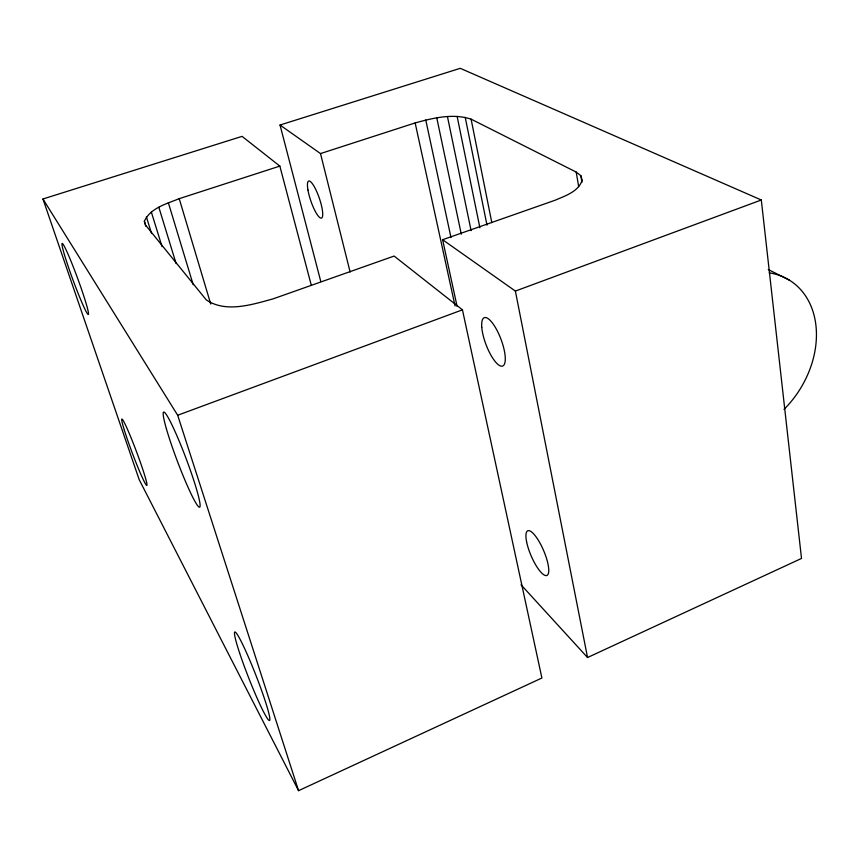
<?xml version="1.0" encoding="UTF-8"?>
<svg xmlns="http://www.w3.org/2000/svg" width="859" height="859" viewBox="0 0 859 859"><rect width="100%" height="100%" fill="white"/><g stroke="black" fill="none" stroke-linecap="round" stroke-linejoin="round"><path stroke-width="1.29" d="M279.841 166.098L242.066 136.366L42.95 198.987L139.201 479.687L298.556 790.677L541.9 678.009L462.453 309.841L394.12 256.057L273.022 298.889C252.074 304.58 225.885 313.17 206.267 299.888L145.439 224.983L144.355 221.268C150.4 207.91 166.732 203.808 179.22 198.665L279.841 166.098L311.312 285.328M521.016 584.764L587.545 657.522L801.511 558.436L761.31 199.997L460.241 68.323L280.023 125.027L320.815 281.591M42.95 198.987L177.684 415.251L462.453 309.841M280.023 125.027L320.504 153.578L415.155 122.934C433.076 118.016 452.876 113.141 471.097 119.143L576.196 172.068L580.834 175.676L582.177 180.165C578.472 191.707 565.254 195.798 555.215 200.201L442.61 239.725L515.379 291.072L761.31 199.997M768.268 269.533L789.432 280.195M177.684 415.251L298.556 790.677M146.395 216.865L151.581 233.519M144.355 221.268L145.955 226.379M151.356 212.098L162.05 246.651M158.851 207.266L176.116 263.606M168.343 202.692L193.211 284.748M179.22 198.665L210.745 304.075M320.504 153.578L350.128 272.056M442.61 239.725L457.106 306.448M415.155 122.934L455.034 305.901M425.763 119.981L450.986 237.556M436.769 117.823L461.304 234.217M447.453 116.609L471.108 230.652M457.138 116.416L479.891 227.732M465.213 117.286L486.989 225.144M471.097 119.143L491.82 222.664M515.379 291.072L587.545 657.522M580.834 175.676L581.94 182.269M576.196 172.068L578.676 186.596M769.277 272.861A87.79 67.217 -57 0 1 815.975 325.84A87.79 67.217 -57 0 1 783.999 409.399M526.599 541.771A24.299 6.775 66.8 0 0 546.077 575.616A24.299 6.775 66.8 0 0 539.377 542.008A24.299 6.775 66.8 0 0 526.599 541.771M307.952 190.032A19.585 4.456 71 0 0 321.03 218.154A19.585 4.456 71 0 0 316.273 190.569A19.585 4.456 71 0 0 307.952 190.032M481.77 327.311A25.856 7.946 69.2 0 0 500.69 366.031A25.856 7.946 69.2 0 0 497.984 332.272A25.856 7.946 69.2 0 0 481.77 327.311M64.446 254.726A37.839 2.459 69.8 0 0 87.285 313.524A37.839 2.459 69.8 0 0 73.885 268.438A37.839 2.459 69.8 0 0 64.446 254.726M124.415 430.423A35.391 2.201 69.4 0 0 146.105 484.841A35.391 2.201 69.4 0 0 132.705 441.87A35.391 2.201 69.4 0 0 124.415 430.423M166.399 428.802A50.842 4.553 69.3 0 0 198.289 506.434A50.842 4.553 69.3 0 0 180.25 443.663A50.842 4.553 69.3 0 0 166.399 428.802M239.543 652.765A47.556 3.844 68.6 0 0 269.221 720.486A47.556 3.844 68.6 0 0 247.693 655.374A47.556 3.844 68.6 0 0 239.543 652.765"/></g></svg>
